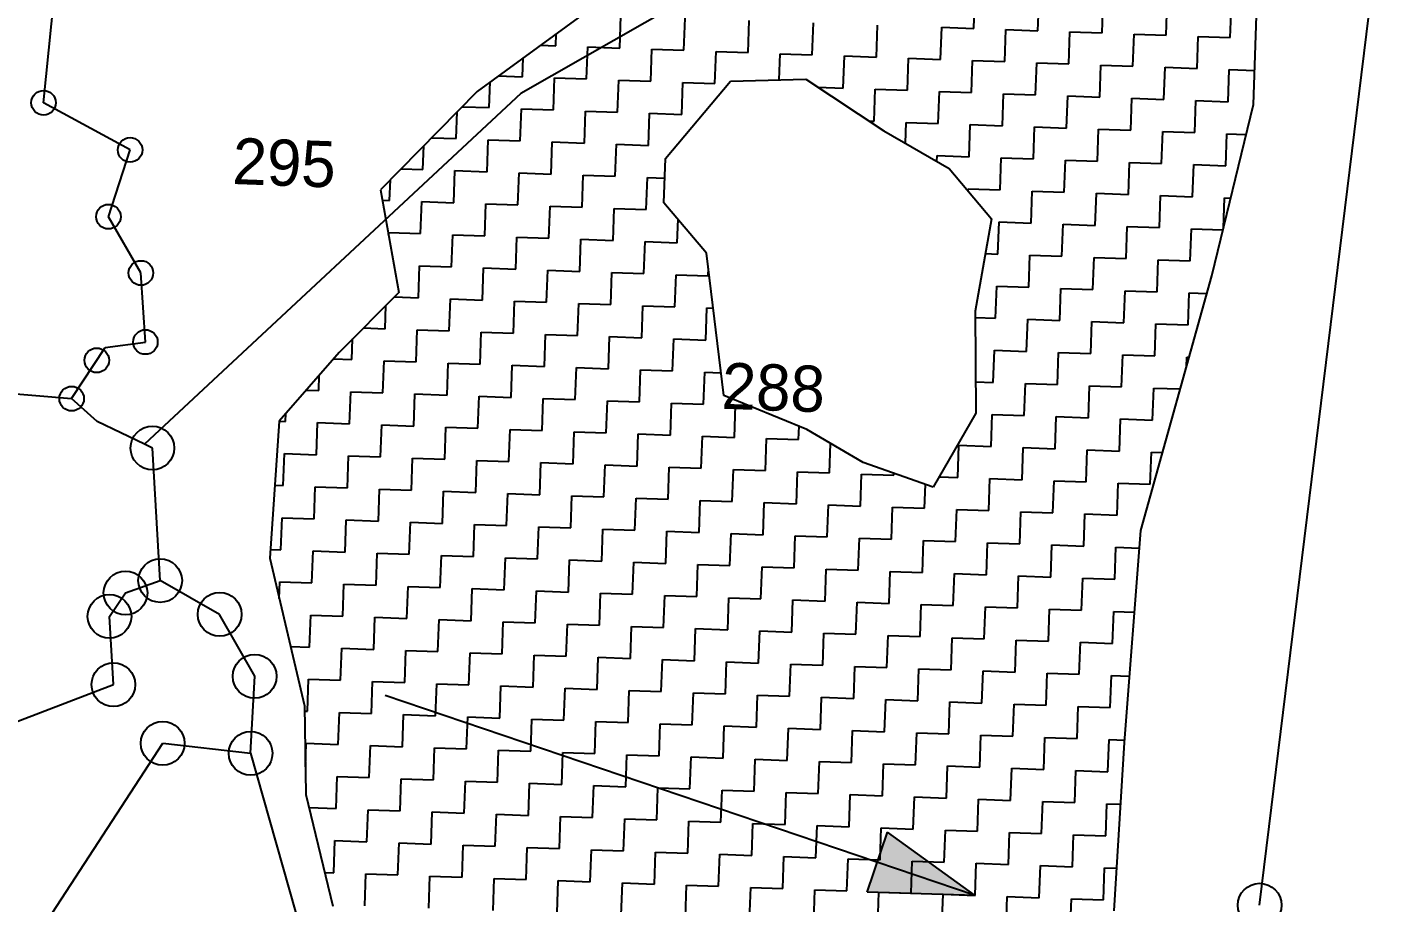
# Model space of a CAD drawing. Header units: metres. Extents: x 287345 to 291891, y 1993918 to 1999987.
# Drawn here: x 290222.7 to 290649.2, y 1998551.1 to 1998825.6 of the extents above; entities that cross this region are included whole.
import ezdxf
from ezdxf.enums import TextEntityAlignment as Align

# ---------------------------------------------------------------- set-up
doc = ezdxf.new("R2010")
doc.units = ezdxf.units.M
doc.header["$MEASUREMENT"] = 0
for name, color, linetype in [('POLY_HATCH', 12, 'Continuous'), ('POLY_PARCEL', 6, 'Continuous'), ('TEXT_PARCEL', 7, 'Continuous'), ('V_BOUND_LINE', 7, 'Continuous')]:
    doc.layers.add(name, color=color, linetype=linetype)
doc.styles.add('TEXT_MAP', font='')
doc.styles.get('TEXT_MAP').set_extended_font_data('Kruti Dev 050')

msp = doc.modelspace()

# ---------------------------------------------------------------- hatches: boundary and pattern name
h = msp.add_hatch(color=256)
h.paths.add_polyline_path([(290489.17, 1998563.79), (290485.99, 1998554.4), (290519.87, 1998553.39)])
h.paths.add_polyline_path([(290519.87, 1998553.39), (290492.35, 1998573.18), (290489.17, 1998563.79)])

# ---------------------------------------------------------------- linework, layer by layer
for points in [[(290519.87, 1998553.39), (290334.94, 1998616.06)], [(290485.99, 1998554.4), (290492.35, 1998573.18)], [(290519.87, 1998553.39), (290492.35, 1998573.18)], [(290519.87, 1998553.39), (290485.99, 1998554.4)]]:
    msp.add_lwpolyline(points)
for centre, radius in [((290227.78, 1998801.91), 3.85), ((290254.93, 1998787.13), 3.85), ((290248.13, 1998766.2), 3.85), ((290258.32, 1998748.55), 3.85), ((290259.71, 1998726.9), 3.85), ((290244.47, 1998721.16), 3.85), ((290236.6, 1998709.14), 3.85), ((290261.93, 1998693.66), 6.85), ((290264.35, 1998652.1), 6.85), ((290253.48, 1998648.22), 6.85), ((290248.46, 1998640.88), 6.85), ((290283, 1998641.5), 6.85), ((290249.69, 1998619.47), 6.85), ((290293.98, 1998622.1), 6.85), ((290265.14, 1998601.09), 6.85), ((290292.7, 1998597.95), 6.85), ((290609.04, 1998550.34), 6.85)]:
    msp.add_circle(centre, radius)
at = {"layer": 'POLY_HATCH'}
for p, q in [((290607.12, 1998801.35), (290609.68, 1998873.52)), ((290396.52, 1998829.34), (290363.7, 1998805.49)), ((290363.7, 1998805.49), (290333.4, 1998774.6)), ((290422.79, 1998784.45), (290443.12, 1998808.74)), ((290443.12, 1998808.74), (290466.77, 1998809.29)), ((290466.77, 1998809.29), (290491.23, 1998793.14)), ((290594.1, 1998747.62), (290607.12, 1998801.35)), ((290491.23, 1998793.14), (290511.67, 1998781.3)), ((290422.3, 1998770.57), (290422.79, 1998784.45)), ((290511.67, 1998781.3), (290525.01, 1998765.54)), ((290333.4, 1998774.6), (290339.22, 1998742.44)), ((290435.65, 1998754.81), (290422.3, 1998770.57)), ((290525.01, 1998765.54), (290519.82, 1998736.55)), ((290441.02, 1998710.15), (290435.65, 1998754.81)), ((290571.81, 1998667.81), (290594.1, 1998747.62)), ((290339.22, 1998742.44), (290320.48, 1998723.65)), ((290519.82, 1998736.55), (290520.07, 1998704.58)), ((290320.48, 1998723.65), (290301.64, 1998702.08)), ((290467.06, 1998699.5), (290441.02, 1998710.15)), ((290520.07, 1998704.58), (290506.74, 1998681.42)), ((290301.64, 1998702.08), (290298.73, 1998659.1)), ((290484.77, 1998689.15), (290467.06, 1998699.5)), ((290506.74, 1998681.42), (290484.77, 1998689.15)), ((290566.67, 1998601.29), (290571.81, 1998667.81)), ((290298.73, 1998659.1), (290309.61, 1998612.86)), ((290309.61, 1998612.86), (290310.01, 1998585.06)), ((290563.42, 1998548.6), (290566.67, 1998601.29)), ((290310.01, 1998585.06), (290318.51, 1998550.01))]:
    msp.add_line(p, q, dxfattribs=at)
at = {"layer": 'POLY_HATCH', "linetype": 'Continuous'}
for p, q in [((290519.42, 1998825.22), (290519.78, 1998835.27)), ((290539.53, 1998824.51), (290539.88, 1998834.56)), ((290559.64, 1998823.8), (290559.99, 1998833.85)), ((290579.75, 1998823.08), (290580.1, 1998833.14)), ((290599.86, 1998822.37), (290600.21, 1998832.43)), ((290408.46, 1998819.08), (290408.82, 1998829.13)), ((290428.57, 1998818.37), (290428.93, 1998828.42)), ((290448.68, 1998817.65), (290449.04, 1998827.71)), ((290468.79, 1998816.94), (290469.15, 1998827)), ((290388.36, 1998819.79), (290388.49, 1998823.51)), ((290488.9, 1998816.23), (290489.26, 1998826.29)), ((290509.01, 1998815.52), (290509.37, 1998825.57)), ((290509.37, 1998825.57), (290519.42, 1998825.22)), ((290529.12, 1998814.81), (290529.47, 1998824.86)), ((290529.47, 1998824.86), (290539.53, 1998824.51)), ((290549.23, 1998814.1), (290549.58, 1998824.15)), ((290549.58, 1998824.15), (290559.64, 1998823.8)), ((290569.34, 1998813.38), (290569.69, 1998823.44)), ((290569.69, 1998823.44), (290579.75, 1998823.08)), ((290589.45, 1998812.67), (290589.8, 1998822.73)), ((290589.8, 1998822.73), (290599.86, 1998822.37)), ((290383.6, 1998819.96), (290388.36, 1998819.79)), ((290398.05, 1998809.38), (290398.41, 1998819.43)), ((290398.41, 1998819.43), (290408.46, 1998819.08)), ((290418.16, 1998808.67), (290418.52, 1998818.72)), ((290418.52, 1998818.72), (290428.57, 1998818.37)), ((290438.27, 1998807.96), (290438.63, 1998818.01)), ((290438.63, 1998818.01), (290448.68, 1998817.65)), ((290377.95, 1998810.09), (290378.15, 1998816)), ((290458.45, 1998809.1), (290458.74, 1998817.3)), ((290458.74, 1998817.3), (290468.79, 1998816.94)), ((290478.49, 1998806.53), (290478.85, 1998816.59)), ((290478.85, 1998816.59), (290488.9, 1998816.23)), ((290498.6, 1998805.82), (290498.96, 1998815.88)), ((290498.96, 1998815.88), (290509.01, 1998815.52)), ((290518.71, 1998805.11), (290519.06, 1998815.16)), ((290519.06, 1998815.16), (290529.12, 1998814.81)), ((290538.82, 1998804.4), (290539.17, 1998814.45)), ((290539.17, 1998814.45), (290549.23, 1998814.1)), ((290558.93, 1998803.69), (290559.28, 1998813.74)), ((290559.28, 1998813.74), (290569.34, 1998813.38)), ((290370.39, 1998810.36), (290377.95, 1998810.09)), ((290387.64, 1998799.68), (290388, 1998809.73)), ((290388, 1998809.73), (290398.05, 1998809.38)), ((290579.04, 1998802.97), (290579.39, 1998813.03)), ((290579.39, 1998813.03), (290589.45, 1998812.67)), ((290599.14, 1998802.26), (290599.5, 1998812.32)), ((290599.5, 1998812.32), (290607.5, 1998812.03)), ((290367.54, 1998800.39), (290367.82, 1998808.49)), ((290407.75, 1998798.97), (290408.11, 1998809.02)), ((290408.11, 1998809.02), (290418.16, 1998808.67)), ((290427.86, 1998798.26), (290428.22, 1998808.31)), ((290428.22, 1998808.31), (290438.27, 1998807.96)), ((290470.53, 1998806.81), (290478.49, 1998806.53)), ((290488.19, 1998796.12), (290488.54, 1998806.18)), ((290488.54, 1998806.18), (290498.6, 1998805.82)), ((290508.3, 1998795.41), (290508.65, 1998805.47)), ((290508.65, 1998805.47), (290518.71, 1998805.11)), ((290528.41, 1998794.7), (290528.76, 1998804.75)), ((290528.76, 1998804.75), (290538.82, 1998804.4)), ((290548.52, 1998793.99), (290548.87, 1998804.04)), ((290548.87, 1998804.04), (290558.93, 1998803.69)), ((290568.63, 1998793.28), (290568.98, 1998803.33)), ((290568.98, 1998803.33), (290579.04, 1998802.97)), ((290588.73, 1998792.56), (290589.09, 1998802.62)), ((290589.09, 1998802.62), (290599.14, 1998802.26)), ((290357.12, 1998790.69), (290357.42, 1998799.09)), ((290358.99, 1998800.69), (290367.54, 1998800.39)), ((290377.23, 1998789.98), (290377.59, 1998800.04)), ((290377.59, 1998800.04), (290387.64, 1998799.68)), ((290397.34, 1998789.27), (290397.7, 1998799.32)), ((290397.7, 1998799.32), (290407.75, 1998798.97)), ((290417.45, 1998788.56), (290417.81, 1998798.61)), ((290417.81, 1998798.61), (290427.86, 1998798.26)), ((290486.63, 1998796.18), (290488.19, 1998796.12)), ((290498.01, 1998789.21), (290498.24, 1998795.77)), ((290498.24, 1998795.77), (290508.3, 1998795.41)), ((290518, 1998785), (290518.35, 1998795.05)), ((290518.35, 1998795.05), (290528.41, 1998794.7)), ((290538.11, 1998784.29), (290538.46, 1998794.34)), ((290538.46, 1998794.34), (290548.52, 1998793.99)), ((290558.21, 1998783.58), (290558.57, 1998793.63)), ((290558.57, 1998793.63), (290568.63, 1998793.28)), ((290578.32, 1998782.87), (290578.68, 1998792.92)), ((290578.68, 1998792.92), (290588.73, 1998792.56)), ((290346.71, 1998780.99), (290346.98, 1998788.45)), ((290349.45, 1998790.96), (290357.12, 1998790.69)), ((290366.82, 1998780.28), (290367.18, 1998790.34)), ((290367.18, 1998790.34), (290377.23, 1998789.98)), ((290386.93, 1998779.57), (290387.29, 1998789.63)), ((290387.29, 1998789.63), (290397.34, 1998789.27)), ((290407.04, 1998778.86), (290407.4, 1998788.91)), ((290407.4, 1998788.91), (290417.45, 1998788.56)), ((290598.43, 1998782.15), (290598.79, 1998792.21)), ((290598.79, 1998792.21), (290604.85, 1998791.99)), ((290507.88, 1998783.5), (290507.94, 1998785.36)), ((290507.94, 1998785.36), (290518, 1998785)), ((290527.7, 1998774.59), (290528.05, 1998784.64)), ((290528.05, 1998784.64), (290538.11, 1998784.29)), ((290547.8, 1998773.88), (290548.16, 1998783.93)), ((290548.16, 1998783.93), (290558.21, 1998783.58)), ((290339.91, 1998781.24), (290346.71, 1998780.99)), ((290356.41, 1998770.58), (290356.77, 1998780.64)), ((290356.77, 1998780.64), (290366.82, 1998780.28)), ((290376.52, 1998769.87), (290376.88, 1998779.93)), ((290376.88, 1998779.93), (290386.93, 1998779.57)), ((290567.91, 1998773.17), (290568.27, 1998783.22)), ((290568.27, 1998783.22), (290578.32, 1998782.87)), ((290588.02, 1998772.46), (290588.38, 1998782.51)), ((290588.38, 1998782.51), (290598.43, 1998782.15)), ((290336.3, 1998771.3), (290336.53, 1998777.8)), ((290396.63, 1998769.16), (290396.99, 1998779.22)), ((290396.99, 1998779.22), (290407.04, 1998778.86)), ((290416.74, 1998768.45), (290417.1, 1998778.5)), ((290417.1, 1998778.5), (290422.57, 1998778.31)), ((290333.99, 1998771.38), (290336.3, 1998771.3)), ((290517.62, 1998774.28), (290517.64, 1998774.95)), ((290517.64, 1998774.95), (290527.7, 1998774.59)), ((290537.39, 1998764.18), (290537.75, 1998774.23)), ((290537.75, 1998774.23), (290547.8, 1998773.88)), ((290557.5, 1998763.47), (290557.86, 1998773.52)), ((290557.86, 1998773.52), (290567.91, 1998773.17)), ((290577.61, 1998762.76), (290577.97, 1998772.81)), ((290577.97, 1998772.81), (290588.02, 1998772.46)), ((290597.74, 1998762.65), (290598.08, 1998772.1)), ((290598.08, 1998772.1), (290600.02, 1998772.03)), ((290346, 1998760.89), (290346.36, 1998770.94)), ((290346.36, 1998770.94), (290356.41, 1998770.58)), ((290366.11, 1998760.17), (290366.47, 1998770.23)), ((290366.47, 1998770.23), (290376.52, 1998769.87)), ((290386.22, 1998759.46), (290386.58, 1998769.52)), ((290386.58, 1998769.52), (290396.63, 1998769.16)), ((290406.33, 1998758.75), (290406.69, 1998768.81)), ((290406.69, 1998768.81), (290416.74, 1998768.45)), ((290426.44, 1998758.04), (290426.7, 1998765.37)), ((290526.98, 1998754.48), (290527.34, 1998764.54)), ((290527.34, 1998764.54), (290537.39, 1998764.18)), ((290547.09, 1998753.77), (290547.45, 1998763.82)), ((290547.45, 1998763.82), (290557.5, 1998763.47)), ((290567.2, 1998753.06), (290567.56, 1998763.11)), ((290567.56, 1998763.11), (290577.61, 1998762.76)), ((290335.93, 1998760.64), (290335.95, 1998761.24)), ((290335.95, 1998761.24), (290346, 1998760.89)), ((290355.7, 1998750.48), (290356.06, 1998760.53)), ((290356.06, 1998760.53), (290366.11, 1998760.17)), ((290375.81, 1998749.76), (290376.17, 1998759.82)), ((290376.17, 1998759.82), (290386.22, 1998759.46)), ((290395.92, 1998749.05), (290396.28, 1998759.11)), ((290396.28, 1998759.11), (290406.33, 1998758.75)), ((290416.03, 1998748.34), (290416.38, 1998758.39)), ((290416.38, 1998758.39), (290426.44, 1998758.04)), ((290587.31, 1998752.35), (290587.67, 1998762.4)), ((290587.67, 1998762.4), (290597.6, 1998762.05)), ((290523.05, 1998754.62), (290526.98, 1998754.48)), ((290536.68, 1998744.07), (290537.04, 1998754.13)), ((290537.04, 1998754.13), (290547.09, 1998753.77)), ((290345.29, 1998740.78), (290345.65, 1998750.83)), ((290345.65, 1998750.83), (290355.7, 1998750.48)), ((290365.4, 1998740.06), (290365.76, 1998750.12)), ((290365.76, 1998750.12), (290375.81, 1998749.76)), ((290436.14, 1998747.63), (290436.22, 1998750.02)), ((290556.79, 1998743.36), (290557.15, 1998753.41)), ((290557.15, 1998753.41), (290567.2, 1998753.06)), ((290576.9, 1998742.65), (290577.26, 1998752.7)), ((290577.26, 1998752.7), (290587.31, 1998752.35)), ((290385.51, 1998739.35), (290385.87, 1998749.41)), ((290385.87, 1998749.41), (290395.92, 1998749.05)), ((290405.62, 1998738.64), (290405.97, 1998748.7)), ((290405.97, 1998748.7), (290416.03, 1998748.34)), ((290425.73, 1998737.93), (290426.08, 1998747.98)), ((290426.08, 1998747.98), (290436.14, 1998747.63)), ((290526.27, 1998734.37), (290526.63, 1998744.43)), ((290526.63, 1998744.43), (290536.68, 1998744.07)), ((290546.38, 1998733.66), (290546.74, 1998743.72)), ((290546.74, 1998743.72), (290556.79, 1998743.36)), ((290566.49, 1998732.95), (290566.85, 1998743)), ((290566.85, 1998743), (290576.9, 1998742.65)), ((290586.6, 1998732.24), (290586.96, 1998742.29)), ((290586.96, 1998742.29), (290592.56, 1998742.09)), ((290334.88, 1998731.08), (290335.14, 1998738.35)), ((290337.83, 1998741.04), (290345.29, 1998740.78)), ((290354.99, 1998730.37), (290355.35, 1998740.42)), ((290355.35, 1998740.42), (290365.4, 1998740.06)), ((290375.1, 1998729.65), (290375.46, 1998739.71)), ((290375.46, 1998739.71), (290385.51, 1998739.35)), ((290395.21, 1998728.94), (290395.56, 1998739)), ((290395.56, 1998739), (290405.62, 1998738.64)), ((290415.32, 1998728.23), (290415.67, 1998738.29)), ((290415.67, 1998738.29), (290425.73, 1998737.93)), ((290435.43, 1998727.52), (290435.78, 1998737.57)), ((290435.78, 1998737.57), (290437.73, 1998737.51)), ((290519.83, 1998734.6), (290526.27, 1998734.37)), ((290535.97, 1998723.96), (290536.33, 1998734.02)), ((290536.33, 1998734.02), (290546.38, 1998733.66)), ((290556.08, 1998723.25), (290556.44, 1998733.3)), ((290556.44, 1998733.3), (290566.49, 1998732.95)), ((290328.13, 1998731.32), (290334.88, 1998731.08)), ((290344.58, 1998720.67), (290344.94, 1998730.72)), ((290344.94, 1998730.72), (290354.99, 1998730.37)), ((290364.69, 1998719.96), (290365.04, 1998730.01)), ((290365.04, 1998730.01), (290375.1, 1998729.65)), ((290384.8, 1998719.24), (290385.15, 1998729.3)), ((290385.15, 1998729.3), (290395.21, 1998728.94)), ((290404.91, 1998718.53), (290405.26, 1998728.59)), ((290405.26, 1998728.59), (290415.32, 1998728.23)), ((290576.19, 1998722.54), (290576.54, 1998732.59)), ((290576.54, 1998732.59), (290586.6, 1998732.24)), ((290324.47, 1998721.38), (290324.7, 1998727.88)), ((290425.02, 1998717.82), (290425.37, 1998727.88)), ((290425.37, 1998727.88), (290435.43, 1998727.52)), ((290525.56, 1998714.26), (290525.92, 1998724.32)), ((290525.92, 1998724.32), (290535.97, 1998723.96)), ((290318.68, 1998721.58), (290324.47, 1998721.38)), ((290334.17, 1998710.97), (290334.53, 1998721.02)), ((290334.53, 1998721.02), (290344.58, 1998720.67)), ((290354.28, 1998710.26), (290354.63, 1998720.31)), ((290354.63, 1998720.31), (290364.69, 1998719.96)), ((290545.67, 1998713.55), (290546.03, 1998723.61)), ((290546.03, 1998723.61), (290556.08, 1998723.25)), ((290565.78, 1998712.84), (290566.13, 1998722.89)), ((290566.13, 1998722.89), (290576.19, 1998722.54)), ((290586.13, 1998719.11), (290586.24, 1998722.18)), ((290586.24, 1998722.18), (290586.99, 1998722.16)), ((290314.06, 1998711.68), (290314.23, 1998716.49)), ((290374.39, 1998709.55), (290374.74, 1998719.6)), ((290374.74, 1998719.6), (290384.8, 1998719.24)), ((290394.5, 1998708.83), (290394.85, 1998718.89)), ((290394.85, 1998718.89), (290404.91, 1998718.53)), ((290414.61, 1998708.12), (290414.96, 1998718.18)), ((290414.96, 1998718.18), (290425.02, 1998717.82)), ((290434.71, 1998707.41), (290435.07, 1998717.47)), ((290435.07, 1998717.47), (290440.16, 1998717.29)), ((290310.15, 1998711.82), (290314.06, 1998711.68)), ((290323.76, 1998701.27), (290324.12, 1998711.32)), ((290324.12, 1998711.32), (290334.17, 1998710.97)), ((290519.99, 1998714.46), (290525.56, 1998714.26)), ((290535.26, 1998703.85), (290535.62, 1998713.91)), ((290535.62, 1998713.91), (290545.67, 1998713.55)), ((290555.37, 1998703.14), (290555.72, 1998713.2)), ((290555.72, 1998713.2), (290565.78, 1998712.84)), ((290575.48, 1998702.43), (290575.83, 1998712.48)), ((290575.83, 1998712.48), (290584.2, 1998712.19)), ((290343.87, 1998700.56), (290344.22, 1998710.61)), ((290344.22, 1998710.61), (290354.28, 1998710.26)), ((290363.98, 1998699.85), (290364.33, 1998709.9)), ((290364.33, 1998709.9), (290374.39, 1998709.55)), ((290384.09, 1998699.14), (290384.44, 1998709.19)), ((290384.44, 1998709.19), (290394.5, 1998708.83)), ((290404.2, 1998698.42), (290404.55, 1998708.48)), ((290404.55, 1998708.48), (290414.61, 1998708.12)), ((290424.3, 1998697.71), (290424.66, 1998707.77)), ((290424.66, 1998707.77), (290434.71, 1998707.41)), ((290444.41, 1998697), (290444.77, 1998707.06)), ((290444.77, 1998707.06), (290448.96, 1998706.91)), ((290303.65, 1998701.98), (290303.74, 1998704.48)), ((290524.85, 1998694.15), (290525.21, 1998704.21)), ((290525.21, 1998704.21), (290535.26, 1998703.85)), ((290544.96, 1998693.44), (290545.31, 1998703.5)), ((290545.31, 1998703.5), (290555.37, 1998703.14)), ((290565.07, 1998692.73), (290565.42, 1998702.79)), ((290565.42, 1998702.79), (290575.48, 1998702.43)), ((290301.64, 1998702.05), (290303.65, 1998701.98)), ((290313.35, 1998691.57), (290313.7, 1998701.63)), ((290313.7, 1998701.63), (290323.76, 1998701.27)), ((290333.46, 1998690.86), (290333.81, 1998700.91)), ((290333.81, 1998700.91), (290343.87, 1998700.56)), ((290353.57, 1998690.15), (290353.92, 1998700.2)), ((290353.92, 1998700.2), (290363.98, 1998699.85)), ((290373.68, 1998689.44), (290374.03, 1998699.49)), ((290374.03, 1998699.49), (290384.09, 1998699.14)), ((290393.79, 1998688.73), (290394.14, 1998698.78)), ((290394.14, 1998698.78), (290404.2, 1998698.42)), ((290464.52, 1998696.29), (290464.67, 1998700.48)), ((290413.89, 1998688.01), (290414.25, 1998698.07)), ((290414.25, 1998698.07), (290424.3, 1998697.71)), ((290434, 1998687.3), (290434.36, 1998697.36)), ((290434.36, 1998697.36), (290444.41, 1998697)), ((290454.11, 1998686.59), (290454.47, 1998696.64)), ((290454.47, 1998696.64), (290464.52, 1998696.29)), ((290474.22, 1998685.88), (290474.55, 1998695.13)), ((290514.44, 1998684.46), (290514.79, 1998694.51)), ((290514.79, 1998694.51), (290524.85, 1998694.15)), ((290302.94, 1998681.87), (290303.29, 1998691.93)), ((290303.29, 1998691.93), (290313.35, 1998691.57)), ((290323.05, 1998681.16), (290323.4, 1998691.22)), ((290323.4, 1998691.22), (290333.46, 1998690.86)), ((290343.16, 1998680.45), (290343.51, 1998690.5)), ((290343.51, 1998690.5), (290353.57, 1998690.15)), ((290534.55, 1998683.74), (290534.9, 1998693.8)), ((290534.9, 1998693.8), (290544.96, 1998693.44)), ((290554.66, 1998683.03), (290555.01, 1998693.09)), ((290555.01, 1998693.09), (290565.07, 1998692.73)), ((290574.77, 1998682.32), (290575.12, 1998692.38)), ((290575.12, 1998692.38), (290578.63, 1998692.25)), ((290363.27, 1998679.74), (290363.62, 1998689.79)), ((290363.62, 1998689.79), (290373.68, 1998689.44)), ((290383.37, 1998679.03), (290383.73, 1998689.08)), ((290383.73, 1998689.08), (290393.79, 1998688.73)), ((290403.48, 1998678.31), (290403.84, 1998688.37)), ((290403.84, 1998688.37), (290413.89, 1998688.01)), ((290423.59, 1998677.6), (290423.95, 1998687.66)), ((290423.95, 1998687.66), (290434, 1998687.3)), ((290443.7, 1998676.89), (290444.06, 1998686.95)), ((290444.06, 1998686.95), (290454.11, 1998686.59)), ((290463.81, 1998676.18), (290464.17, 1998686.23)), ((290464.17, 1998686.23), (290474.22, 1998685.88)), ((290494.33, 1998685.17), (290494.35, 1998685.78)), ((290300.28, 1998681.97), (290302.94, 1998681.87)), ((290312.64, 1998671.46), (290312.99, 1998681.52)), ((290312.99, 1998681.52), (290323.05, 1998681.16)), ((290483.92, 1998675.47), (290484.28, 1998685.52)), ((290484.28, 1998685.52), (290494.33, 1998685.17)), ((290504.03, 1998674.76), (290504.3, 1998682.28)), ((290508.61, 1998684.66), (290514.44, 1998684.46)), ((290524.14, 1998674.05), (290524.49, 1998684.1)), ((290524.49, 1998684.1), (290534.55, 1998683.74)), ((290544.25, 1998673.33), (290544.6, 1998683.39)), ((290544.6, 1998683.39), (290554.66, 1998683.03)), ((290564.36, 1998672.62), (290564.71, 1998682.68)), ((290564.71, 1998682.68), (290574.77, 1998682.32)), ((290332.75, 1998670.75), (290333.1, 1998680.81)), ((290333.1, 1998680.81), (290343.16, 1998680.45)), ((290352.86, 1998670.04), (290353.21, 1998680.09)), ((290353.21, 1998680.09), (290363.27, 1998679.74)), ((290372.96, 1998669.33), (290373.32, 1998679.38)), ((290373.32, 1998679.38), (290383.37, 1998679.03)), ((290393.07, 1998668.62), (290393.43, 1998678.67)), ((290393.43, 1998678.67), (290403.48, 1998678.31)), ((290413.18, 1998667.9), (290413.54, 1998677.96)), ((290413.54, 1998677.96), (290423.59, 1998677.6)), ((290433.29, 1998667.19), (290433.65, 1998677.25)), ((290433.65, 1998677.25), (290443.7, 1998676.89)), ((290453.4, 1998666.48), (290453.76, 1998676.54)), ((290453.76, 1998676.54), (290463.81, 1998676.18)), ((290473.51, 1998665.77), (290473.87, 1998675.82)), ((290473.87, 1998675.82), (290483.92, 1998675.47)), ((290493.62, 1998665.06), (290493.97, 1998675.11)), ((290493.97, 1998675.11), (290504.03, 1998674.76)), ((290513.73, 1998664.35), (290514.08, 1998674.4)), ((290514.08, 1998674.4), (290524.14, 1998674.05)), ((290533.84, 1998663.63), (290534.19, 1998673.69)), ((290534.19, 1998673.69), (290544.25, 1998673.33)), ((290553.95, 1998662.92), (290554.3, 1998672.98)), ((290554.3, 1998672.98), (290564.36, 1998672.62)), ((290302.23, 1998661.76), (290302.58, 1998671.82)), ((290302.58, 1998671.82), (290312.64, 1998671.46)), ((290322.34, 1998661.05), (290322.69, 1998671.11)), ((290322.69, 1998671.11), (290332.75, 1998670.75)), ((290342.45, 1998660.34), (290342.8, 1998670.39)), ((290342.8, 1998670.39), (290352.86, 1998670.04)), ((290362.55, 1998659.63), (290362.91, 1998669.68)), ((290362.91, 1998669.68), (290372.96, 1998669.33)), ((290382.66, 1998658.92), (290383.02, 1998668.97)), ((290383.02, 1998668.97), (290393.07, 1998668.62)), ((290402.77, 1998658.21), (290403.13, 1998668.26)), ((290403.13, 1998668.26), (290413.18, 1998667.9)), ((290422.88, 1998657.49), (290423.24, 1998667.55)), ((290423.24, 1998667.55), (290433.29, 1998667.19)), ((290442.99, 1998656.78), (290443.35, 1998666.84)), ((290443.35, 1998666.84), (290453.4, 1998666.48)), ((290463.1, 1998656.07), (290463.45, 1998666.13)), ((290463.45, 1998666.13), (290473.51, 1998665.77)), ((290483.21, 1998655.36), (290483.56, 1998665.41)), ((290483.56, 1998665.41), (290493.62, 1998665.06)), ((290503.32, 1998654.65), (290503.67, 1998664.7)), ((290503.67, 1998664.7), (290513.73, 1998664.35)), ((290298.92, 1998661.88), (290302.23, 1998661.76)), ((290311.93, 1998651.35), (290312.28, 1998661.41)), ((290312.28, 1998661.41), (290322.34, 1998661.05)), ((290332.03, 1998650.64), (290332.39, 1998660.7)), ((290332.39, 1998660.7), (290342.45, 1998660.34)), ((290523.43, 1998653.94), (290523.78, 1998663.99)), ((290523.78, 1998663.99), (290533.84, 1998663.63)), ((290543.54, 1998653.22), (290543.89, 1998663.28)), ((290543.89, 1998663.28), (290553.95, 1998662.92)), ((290563.64, 1998652.51), (290564, 1998662.57)), ((290564, 1998662.57), (290571.38, 1998662.31)), ((290352.14, 1998649.93), (290352.5, 1998659.98)), ((290352.5, 1998659.98), (290362.55, 1998659.63)), ((290372.25, 1998649.22), (290372.61, 1998659.27)), ((290372.61, 1998659.27), (290382.66, 1998658.92)), ((290392.36, 1998648.51), (290392.72, 1998658.56)), ((290392.72, 1998658.56), (290402.77, 1998658.21)), ((290412.47, 1998647.8), (290412.83, 1998657.85)), ((290412.83, 1998657.85), (290422.88, 1998657.49)), ((290432.58, 1998647.08), (290432.94, 1998657.14)), ((290432.94, 1998657.14), (290442.99, 1998656.78)), ((290452.69, 1998646.37), (290453.04, 1998656.43)), ((290453.04, 1998656.43), (290463.1, 1998656.07)), ((290301.69, 1998646.52), (290301.87, 1998651.71)), ((290301.87, 1998651.71), (290311.93, 1998651.35)), ((290472.8, 1998645.66), (290473.15, 1998655.72)), ((290473.15, 1998655.72), (290483.21, 1998655.36)), ((290492.91, 1998644.95), (290493.26, 1998655)), ((290493.26, 1998655), (290503.32, 1998654.65)), ((290513.02, 1998644.24), (290513.37, 1998654.29)), ((290513.37, 1998654.29), (290523.43, 1998653.94)), ((290533.12, 1998643.53), (290533.48, 1998653.58)), ((290533.48, 1998653.58), (290543.54, 1998653.22)), ((290553.23, 1998642.81), (290553.59, 1998652.87)), ((290553.59, 1998652.87), (290563.64, 1998652.51)), ((290321.62, 1998640.94), (290321.98, 1998651)), ((290321.98, 1998651), (290332.03, 1998650.64)), ((290341.73, 1998640.23), (290342.09, 1998650.29)), ((290342.09, 1998650.29), (290352.14, 1998649.93)), ((290361.84, 1998639.52), (290362.2, 1998649.57)), ((290362.2, 1998649.57), (290372.25, 1998649.22)), ((290381.95, 1998638.81), (290382.31, 1998648.86)), ((290382.31, 1998648.86), (290392.36, 1998648.51)), ((290402.06, 1998638.1), (290402.42, 1998648.15)), ((290402.42, 1998648.15), (290412.47, 1998647.8)), ((290422.17, 1998637.39), (290422.53, 1998647.44)), ((290422.53, 1998647.44), (290432.58, 1998647.08)), ((290442.28, 1998636.67), (290442.63, 1998646.73)), ((290442.63, 1998646.73), (290452.69, 1998646.37)), ((290462.39, 1998635.96), (290462.74, 1998646.02)), ((290462.74, 1998646.02), (290472.8, 1998645.66)), ((290482.5, 1998635.25), (290482.85, 1998645.3)), ((290482.85, 1998645.3), (290492.91, 1998644.95)), ((290502.61, 1998634.54), (290502.96, 1998644.59)), ((290502.96, 1998644.59), (290513.02, 1998644.24)), ((290522.71, 1998633.83), (290523.07, 1998643.88)), ((290523.07, 1998643.88), (290533.12, 1998643.53)), ((290542.82, 1998633.12), (290543.18, 1998643.17)), ((290543.18, 1998643.17), (290553.23, 1998642.81)), ((290311.21, 1998631.24), (290311.57, 1998641.3)), ((290311.57, 1998641.3), (290321.62, 1998640.94)), ((290331.32, 1998630.53), (290331.68, 1998640.59)), ((290331.68, 1998640.59), (290341.73, 1998640.23)), ((290351.43, 1998629.82), (290351.79, 1998639.88)), ((290351.79, 1998639.88), (290361.84, 1998639.52)), ((290371.54, 1998629.11), (290371.9, 1998639.16)), ((290371.9, 1998639.16), (290381.95, 1998638.81)), ((290562.93, 1998632.4), (290563.29, 1998642.46)), ((290563.29, 1998642.46), (290569.83, 1998642.23)), ((290391.65, 1998628.4), (290392.01, 1998638.45)), ((290392.01, 1998638.45), (290402.06, 1998638.1)), ((290411.76, 1998627.69), (290412.12, 1998637.74)), ((290412.12, 1998637.74), (290422.17, 1998637.39)), ((290431.87, 1998626.97), (290432.22, 1998637.03)), ((290432.22, 1998637.03), (290442.28, 1998636.67)), ((290451.98, 1998626.26), (290452.33, 1998636.32)), ((290452.33, 1998636.32), (290462.39, 1998635.96)), ((290472.09, 1998625.55), (290472.44, 1998635.61)), ((290472.44, 1998635.61), (290482.5, 1998635.25)), ((290492.2, 1998624.84), (290492.55, 1998634.89)), ((290492.55, 1998634.89), (290502.61, 1998634.54)), ((290305.23, 1998631.46), (290311.21, 1998631.24)), ((290320.91, 1998620.83), (290321.27, 1998630.89)), ((290321.27, 1998630.89), (290331.32, 1998630.53)), ((290512.3, 1998624.13), (290512.66, 1998634.18)), ((290512.66, 1998634.18), (290522.71, 1998633.83)), ((290532.41, 1998623.42), (290532.77, 1998633.47)), ((290532.77, 1998633.47), (290542.82, 1998633.12)), ((290552.52, 1998622.71), (290552.88, 1998632.76)), ((290552.88, 1998632.76), (290562.93, 1998632.4)), ((290341.02, 1998620.12), (290341.38, 1998630.18)), ((290341.38, 1998630.18), (290351.43, 1998629.82)), ((290361.13, 1998619.41), (290361.49, 1998629.47)), ((290361.49, 1998629.47), (290371.54, 1998629.11)), ((290381.24, 1998618.7), (290381.6, 1998628.75)), ((290381.6, 1998628.75), (290391.65, 1998628.4)), ((290401.35, 1998617.99), (290401.7, 1998628.04)), ((290401.7, 1998628.04), (290411.76, 1998627.69)), ((290421.46, 1998617.28), (290421.81, 1998627.33)), ((290421.81, 1998627.33), (290431.87, 1998626.97)), ((290441.57, 1998616.56), (290441.92, 1998626.62)), ((290441.92, 1998626.62), (290451.98, 1998626.26)), ((290461.68, 1998615.85), (290462.03, 1998625.91)), ((290462.03, 1998625.91), (290472.09, 1998625.55)), ((290481.78, 1998615.14), (290482.14, 1998625.2)), ((290482.14, 1998625.2), (290492.2, 1998624.84)), ((290501.89, 1998614.43), (290502.25, 1998624.48)), ((290502.25, 1998624.48), (290512.3, 1998624.13)), ((290522, 1998613.72), (290522.36, 1998623.77)), ((290522.36, 1998623.77), (290532.41, 1998623.42)), ((290542.11, 1998613.01), (290542.47, 1998623.06)), ((290542.47, 1998623.06), (290552.52, 1998622.71)), ((290562.22, 1998612.3), (290562.58, 1998622.35)), ((290562.58, 1998622.35), (290568.28, 1998622.15)), ((290310.5, 1998611.14), (290310.86, 1998621.19)), ((290310.86, 1998621.19), (290320.91, 1998620.83)), ((290330.61, 1998610.42), (290330.97, 1998620.48)), ((290330.97, 1998620.48), (290341.02, 1998620.12)), ((290350.72, 1998609.71), (290351.08, 1998619.77)), ((290351.08, 1998619.77), (290361.13, 1998619.41)), ((290370.83, 1998609), (290371.19, 1998619.06)), ((290371.19, 1998619.06), (290381.24, 1998618.7)), ((290390.94, 1998608.29), (290391.29, 1998618.34)), ((290391.29, 1998618.34), (290401.35, 1998617.99)), ((290411.05, 1998607.58), (290411.4, 1998617.63)), ((290411.4, 1998617.63), (290421.46, 1998617.28)), ((290431.16, 1998606.87), (290431.51, 1998616.92)), ((290431.51, 1998616.92), (290441.57, 1998616.56)), ((290451.27, 1998606.15), (290451.62, 1998616.21)), ((290451.62, 1998616.21), (290461.68, 1998615.85)), ((290471.37, 1998605.44), (290471.73, 1998615.5)), ((290471.73, 1998615.5), (290481.78, 1998615.14)), ((290491.48, 1998604.73), (290491.84, 1998614.79)), ((290491.84, 1998614.79), (290501.89, 1998614.43)), ((290511.59, 1998604.02), (290511.95, 1998614.07)), ((290511.95, 1998614.07), (290522, 1998613.72)), ((290531.7, 1998603.31), (290532.06, 1998613.36)), ((290532.06, 1998613.36), (290542.11, 1998613.01)), ((290309.63, 1998611.17), (290310.5, 1998611.14)), ((290320.2, 1998600.73), (290320.56, 1998610.78)), ((290320.56, 1998610.78), (290330.61, 1998610.42)), ((290340.31, 1998600.01), (290340.67, 1998610.07)), ((290340.67, 1998610.07), (290350.72, 1998609.71)), ((290360.42, 1998599.3), (290360.78, 1998609.36)), ((290360.78, 1998609.36), (290370.83, 1998609)), ((290551.81, 1998602.6), (290552.17, 1998612.65)), ((290552.17, 1998612.65), (290562.22, 1998612.3)), ((290380.53, 1998598.59), (290380.88, 1998608.64)), ((290380.88, 1998608.64), (290390.94, 1998608.29)), ((290400.64, 1998597.88), (290400.99, 1998607.93)), ((290400.99, 1998607.93), (290411.05, 1998607.58)), ((290420.75, 1998597.17), (290421.1, 1998607.22)), ((290421.1, 1998607.22), (290431.16, 1998606.87)), ((290440.86, 1998596.46), (290441.21, 1998606.51)), ((290441.21, 1998606.51), (290451.27, 1998606.15)), ((290460.96, 1998595.74), (290461.32, 1998605.8)), ((290461.32, 1998605.8), (290471.37, 1998605.44)), ((290481.07, 1998595.03), (290481.43, 1998605.09)), ((290481.43, 1998605.09), (290491.48, 1998604.73)), ((290309.89, 1998593.7), (290310.15, 1998601.08)), ((290310.15, 1998601.08), (290320.2, 1998600.73)), ((290501.18, 1998594.32), (290501.54, 1998604.38)), ((290501.54, 1998604.38), (290511.59, 1998604.02)), ((290521.29, 1998593.61), (290521.65, 1998603.66)), ((290521.65, 1998603.66), (290531.7, 1998603.31)), ((290541.4, 1998592.9), (290541.76, 1998602.95)), ((290541.76, 1998602.95), (290551.81, 1998602.6)), ((290561.51, 1998592.19), (290561.87, 1998602.24)), ((290561.87, 1998602.24), (290566.73, 1998602.07)), ((290329.9, 1998590.31), (290330.26, 1998600.37)), ((290330.26, 1998600.37), (290340.31, 1998600.01)), ((290350.01, 1998589.6), (290350.37, 1998599.66)), ((290350.37, 1998599.66), (290360.42, 1998599.3)), ((290370.12, 1998588.89), (290370.47, 1998598.95)), ((290370.47, 1998598.95), (290380.53, 1998598.59)), ((290390.23, 1998588.18), (290390.58, 1998598.23)), ((290390.58, 1998598.23), (290400.64, 1998597.88)), ((290410.34, 1998587.47), (290410.69, 1998597.52)), ((290410.69, 1998597.52), (290420.75, 1998597.17)), ((290430.45, 1998586.76), (290430.8, 1998596.81)), ((290430.8, 1998596.81), (290440.86, 1998596.46)), ((290450.55, 1998586.05), (290450.91, 1998596.1)), ((290450.91, 1998596.1), (290460.96, 1998595.74)), ((290470.66, 1998585.33), (290471.02, 1998595.39)), ((290471.02, 1998595.39), (290481.07, 1998595.03)), ((290490.77, 1998584.62), (290491.13, 1998594.68)), ((290491.13, 1998594.68), (290501.18, 1998594.32)), ((290510.88, 1998583.91), (290511.24, 1998593.97)), ((290511.24, 1998593.97), (290521.29, 1998593.61)), ((290530.99, 1998583.2), (290531.35, 1998593.25)), ((290531.35, 1998593.25), (290541.4, 1998592.9)), ((290551.1, 1998582.49), (290551.45, 1998592.54)), ((290551.45, 1998592.54), (290561.51, 1998592.19)), ((290319.49, 1998580.62), (290319.85, 1998590.67)), ((290319.85, 1998590.67), (290329.9, 1998590.31)), ((290339.6, 1998579.9), (290339.95, 1998589.96)), ((290339.95, 1998589.96), (290350.01, 1998589.6)), ((290359.71, 1998579.19), (290360.06, 1998589.25)), ((290360.06, 1998589.25), (290370.12, 1998588.89)), ((290379.82, 1998578.48), (290380.17, 1998588.54)), ((290380.17, 1998588.54), (290390.23, 1998588.18)), ((290399.93, 1998577.77), (290400.28, 1998587.82)), ((290400.28, 1998587.82), (290410.34, 1998587.47)), ((290420.03, 1998577.06), (290420.39, 1998587.11)), ((290420.39, 1998587.11), (290430.45, 1998586.76)), ((290440.14, 1998576.35), (290440.5, 1998586.4)), ((290440.5, 1998586.4), (290450.55, 1998586.05)), ((290460.25, 1998575.64), (290460.61, 1998585.69)), ((290460.61, 1998585.69), (290470.66, 1998585.33)), ((290480.36, 1998574.92), (290480.72, 1998584.98)), ((290480.72, 1998584.98), (290490.77, 1998584.62)), ((290500.47, 1998574.21), (290500.83, 1998584.27)), ((290500.83, 1998584.27), (290510.88, 1998583.91)), ((290520.58, 1998573.5), (290520.94, 1998583.55)), ((290520.94, 1998583.55), (290530.99, 1998583.2)), ((290311.02, 1998580.92), (290319.49, 1998580.62)), ((290329.19, 1998570.21), (290329.54, 1998580.26)), ((290329.54, 1998580.26), (290339.6, 1998579.9)), ((290349.3, 1998569.49), (290349.65, 1998579.55)), ((290349.65, 1998579.55), (290359.71, 1998579.19)), ((290540.69, 1998572.79), (290541.04, 1998582.84)), ((290541.04, 1998582.84), (290551.1, 1998582.49)), ((290560.8, 1998572.08), (290561.15, 1998582.13)), ((290561.15, 1998582.13), (290565.48, 1998581.98)), ((290369.41, 1998568.78), (290369.76, 1998578.84)), ((290369.76, 1998578.84), (290379.82, 1998578.48)), ((290389.52, 1998568.07), (290389.87, 1998578.13)), ((290389.87, 1998578.13), (290399.93, 1998577.77)), ((290409.62, 1998567.36), (290409.98, 1998577.41)), ((290409.98, 1998577.41), (290420.03, 1998577.06)), ((290429.73, 1998566.65), (290430.09, 1998576.7)), ((290430.09, 1998576.7), (290440.14, 1998576.35)), ((290449.84, 1998565.94), (290450.2, 1998575.99)), ((290450.2, 1998575.99), (290460.25, 1998575.64)), ((290469.95, 1998565.22), (290470.31, 1998575.28)), ((290470.31, 1998575.28), (290480.36, 1998574.92)), ((290318.78, 1998560.51), (290319.13, 1998570.56)), ((290319.13, 1998570.56), (290329.19, 1998570.21)), ((290490.06, 1998564.51), (290490.42, 1998574.57)), ((290490.42, 1998574.57), (290500.47, 1998574.21)), ((290510.17, 1998563.8), (290510.53, 1998573.86)), ((290510.53, 1998573.86), (290520.58, 1998573.5)), ((290530.28, 1998563.09), (290530.63, 1998573.14)), ((290530.63, 1998573.14), (290540.69, 1998572.79)), ((290550.39, 1998562.38), (290550.74, 1998572.43)), ((290550.74, 1998572.43), (290560.8, 1998572.08)), ((290338.89, 1998559.8), (290339.24, 1998569.85)), ((290339.24, 1998569.85), (290349.3, 1998569.49)), ((290359, 1998559.08), (290359.35, 1998569.14)), ((290359.35, 1998569.14), (290369.41, 1998568.78)), ((290379.11, 1998558.37), (290379.46, 1998568.43)), ((290379.46, 1998568.43), (290389.52, 1998568.07)), ((290399.21, 1998557.66), (290399.57, 1998567.72)), ((290399.57, 1998567.72), (290409.62, 1998567.36)), ((290419.32, 1998556.95), (290419.68, 1998567)), ((290419.68, 1998567), (290429.73, 1998566.65)), ((290439.43, 1998556.24), (290439.79, 1998566.29)), ((290439.79, 1998566.29), (290449.84, 1998565.94)), ((290459.54, 1998555.53), (290459.9, 1998565.58)), ((290459.9, 1998565.58), (290469.95, 1998565.22)), ((290479.65, 1998554.81), (290480.01, 1998564.87)), ((290480.01, 1998564.87), (290490.06, 1998564.51)), ((290499.76, 1998554.1), (290500.12, 1998564.16)), ((290500.12, 1998564.16), (290510.17, 1998563.8)), ((290519.87, 1998553.39), (290520.22, 1998563.45)), ((290520.22, 1998563.45), (290530.28, 1998563.09)), ((290539.98, 1998552.68), (290540.33, 1998562.73)), ((290540.33, 1998562.73), (290550.39, 1998562.38)), ((290560.09, 1998551.97), (290560.44, 1998562.02)), ((290560.44, 1998562.02), (290564.24, 1998561.89)), ((290315.94, 1998560.61), (290318.78, 1998560.51)), ((290328.48, 1998550.1), (290328.83, 1998560.15)), ((290328.83, 1998560.15), (290338.89, 1998559.8)), ((290348.59, 1998549.39), (290348.94, 1998559.44)), ((290348.94, 1998559.44), (290359, 1998559.08)), ((290368.7, 1998548.67), (290369.05, 1998558.73)), ((290369.05, 1998558.73), (290379.11, 1998558.37)), ((290388.8, 1998547.96), (290389.16, 1998558.02)), ((290389.16, 1998558.02), (290399.21, 1998557.66)), ((290408.91, 1998547.25), (290409.27, 1998557.31)), ((290409.27, 1998557.31), (290419.32, 1998556.95)), ((290429.02, 1998546.54), (290429.38, 1998556.59)), ((290429.38, 1998556.59), (290439.43, 1998556.24)), ((290449.13, 1998545.83), (290449.49, 1998555.88)), ((290449.49, 1998555.88), (290459.54, 1998555.53)), ((290469.24, 1998545.12), (290469.6, 1998555.17)), ((290469.6, 1998555.17), (290479.65, 1998554.81)), ((290489.35, 1998544.4), (290489.7, 1998554.46)), ((290489.7, 1998554.46), (290499.76, 1998554.1)), ((290509.46, 1998543.69), (290509.81, 1998553.75)), ((290509.81, 1998553.75), (290519.87, 1998553.39)), ((290529.57, 1998542.98), (290529.92, 1998553.04)), ((290529.92, 1998553.04), (290539.98, 1998552.68)), ((290549.68, 1998542.27), (290550.03, 1998552.32)), ((290550.03, 1998552.32), (290560.09, 1998551.97))]:
    msp.add_line(p, q, dxfattribs=at)
at = {"layer": 'POLY_PARCEL'}
for p, q in [((290227.78, 1998801.91), (290231.12, 1998835.06)), ((290425.99, 1998832.49), (290377.46, 1998804.82)), ((290254.93, 1998787.13), (290227.78, 1998801.91)), ((290377.46, 1998804.82), (290259.41, 1998694.86)), ((290248.13, 1998766.2), (290254.93, 1998787.13)), ((290258.32, 1998748.55), (290248.13, 1998766.2)), ((290259.71, 1998726.9), (290258.32, 1998748.55)), ((290236.6, 1998709.14), (290247.11, 1998725.19)), ((290247.11, 1998725.19), (290259.71, 1998726.9)), ((290206.29, 1998711.72), (290236.6, 1998709.14)), ((290244.56, 1998701.95), (290236.6, 1998709.14)), ((290259.41, 1998694.86), (290244.56, 1998701.95)), ((290261.93, 1998693.66), (290259.41, 1998694.86)), ((290264.35, 1998652.1), (290261.93, 1998693.66)), ((290253.48, 1998648.22), (290264.35, 1998652.1)), ((290283, 1998641.5), (290264.35, 1998652.1)), ((290248.46, 1998640.88), (290253.48, 1998648.22)), ((290249.69, 1998619.47), (290248.46, 1998640.88)), ((290293.98, 1998622.1), (290283, 1998641.5)), ((290292.7, 1998597.95), (290293.98, 1998622.1)), ((290207.14, 1998603.16), (290249.69, 1998619.47)), ((290215.32, 1998524.65), (290265.14, 1998601.09)), ((290265.14, 1998601.09), (290292.7, 1998597.95)), ((290292.7, 1998597.95), (290316.52, 1998514.05))]:
    msp.add_line(p, q, dxfattribs=at)
at = {"layer": 'V_BOUND_LINE'}
msp.add_line((290609.04, 1998550.34), (290649.23, 1998877.91), dxfattribs=at)

# ---------------------------------------------------------------- texts
at = {"layer": 'TEXT_PARCEL', "style": 'TEXT_MAP'}
for s, p in [('295', (290303.25, 1998783.13)), ('288', (290456.62, 1998712.66))]:
    msp.add_text(s, height=14.488, rotation=357.9734, dxfattribs=at).set_placement(p, align=Align.MIDDLE)

doc.saveas('drawing.dxf')
